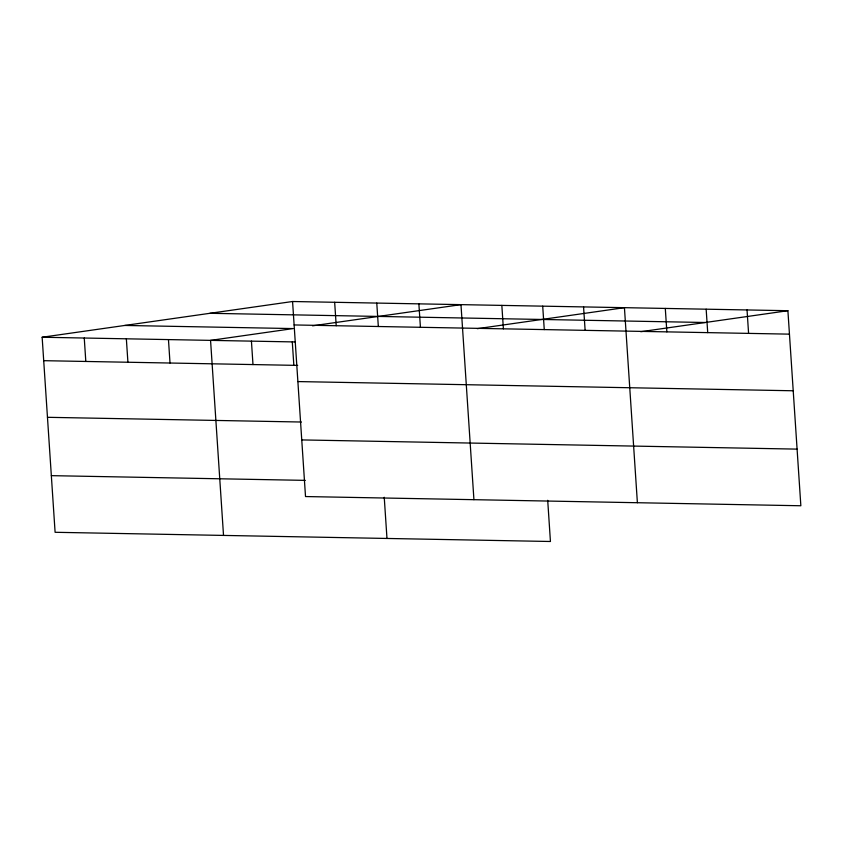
<?xml version="1.0" encoding="UTF-8"?>
<svg xmlns="http://www.w3.org/2000/svg" width="843" height="843" viewBox="0 0 843 843"><rect width="100%" height="100%" fill="white"/><g stroke="black" fill="none" stroke-linecap="round" stroke-linejoin="round"><path stroke-width="1.26" d="M547.708 500.31L550.437 541.491L55.101 532.291L42.15 337.242L292.563 301.509L787.899 310.709L800.85 505.758L305.514 496.548L292.563 301.509M312.553 325.82L460.973 304.639L473.924 499.678M477.296 328.675L624.431 307.674L637.392 502.723M640.764 331.71L787.899 310.709M209.928 313.301L705.264 322.5M294.112 324.945L789.448 334.144M124.785 325.451L293.195 328.58L210.56 340.372L223.521 535.421M42.15 337.242L294.85 341.942M43.71 360.678L297.684 365.398M297.874 381.573L793.21 390.773M47.471 417.306L301.446 422.027M301.752 439.92L797.088 449.119M51.339 475.652L305.314 480.373M747.035 309.95L748.584 333.385M706.16 309.191L707.72 332.627M665.296 308.433L666.855 331.868M583.567 306.915L585.126 330.351M542.702 306.157L544.262 329.592M501.838 305.398L503.397 328.833M418.866 303.859L420.425 327.284M376.768 303.069L378.328 326.504M384.239 497.265L386.979 538.456M334.66 302.289L336.22 325.725M292.289 341.889L293.849 365.325M251.425 341.13L252.984 364.566M168.463 339.592L170.012 363.027M126.355 338.812L127.915 362.237M84.258 338.022L85.807 361.457"/></g></svg>
